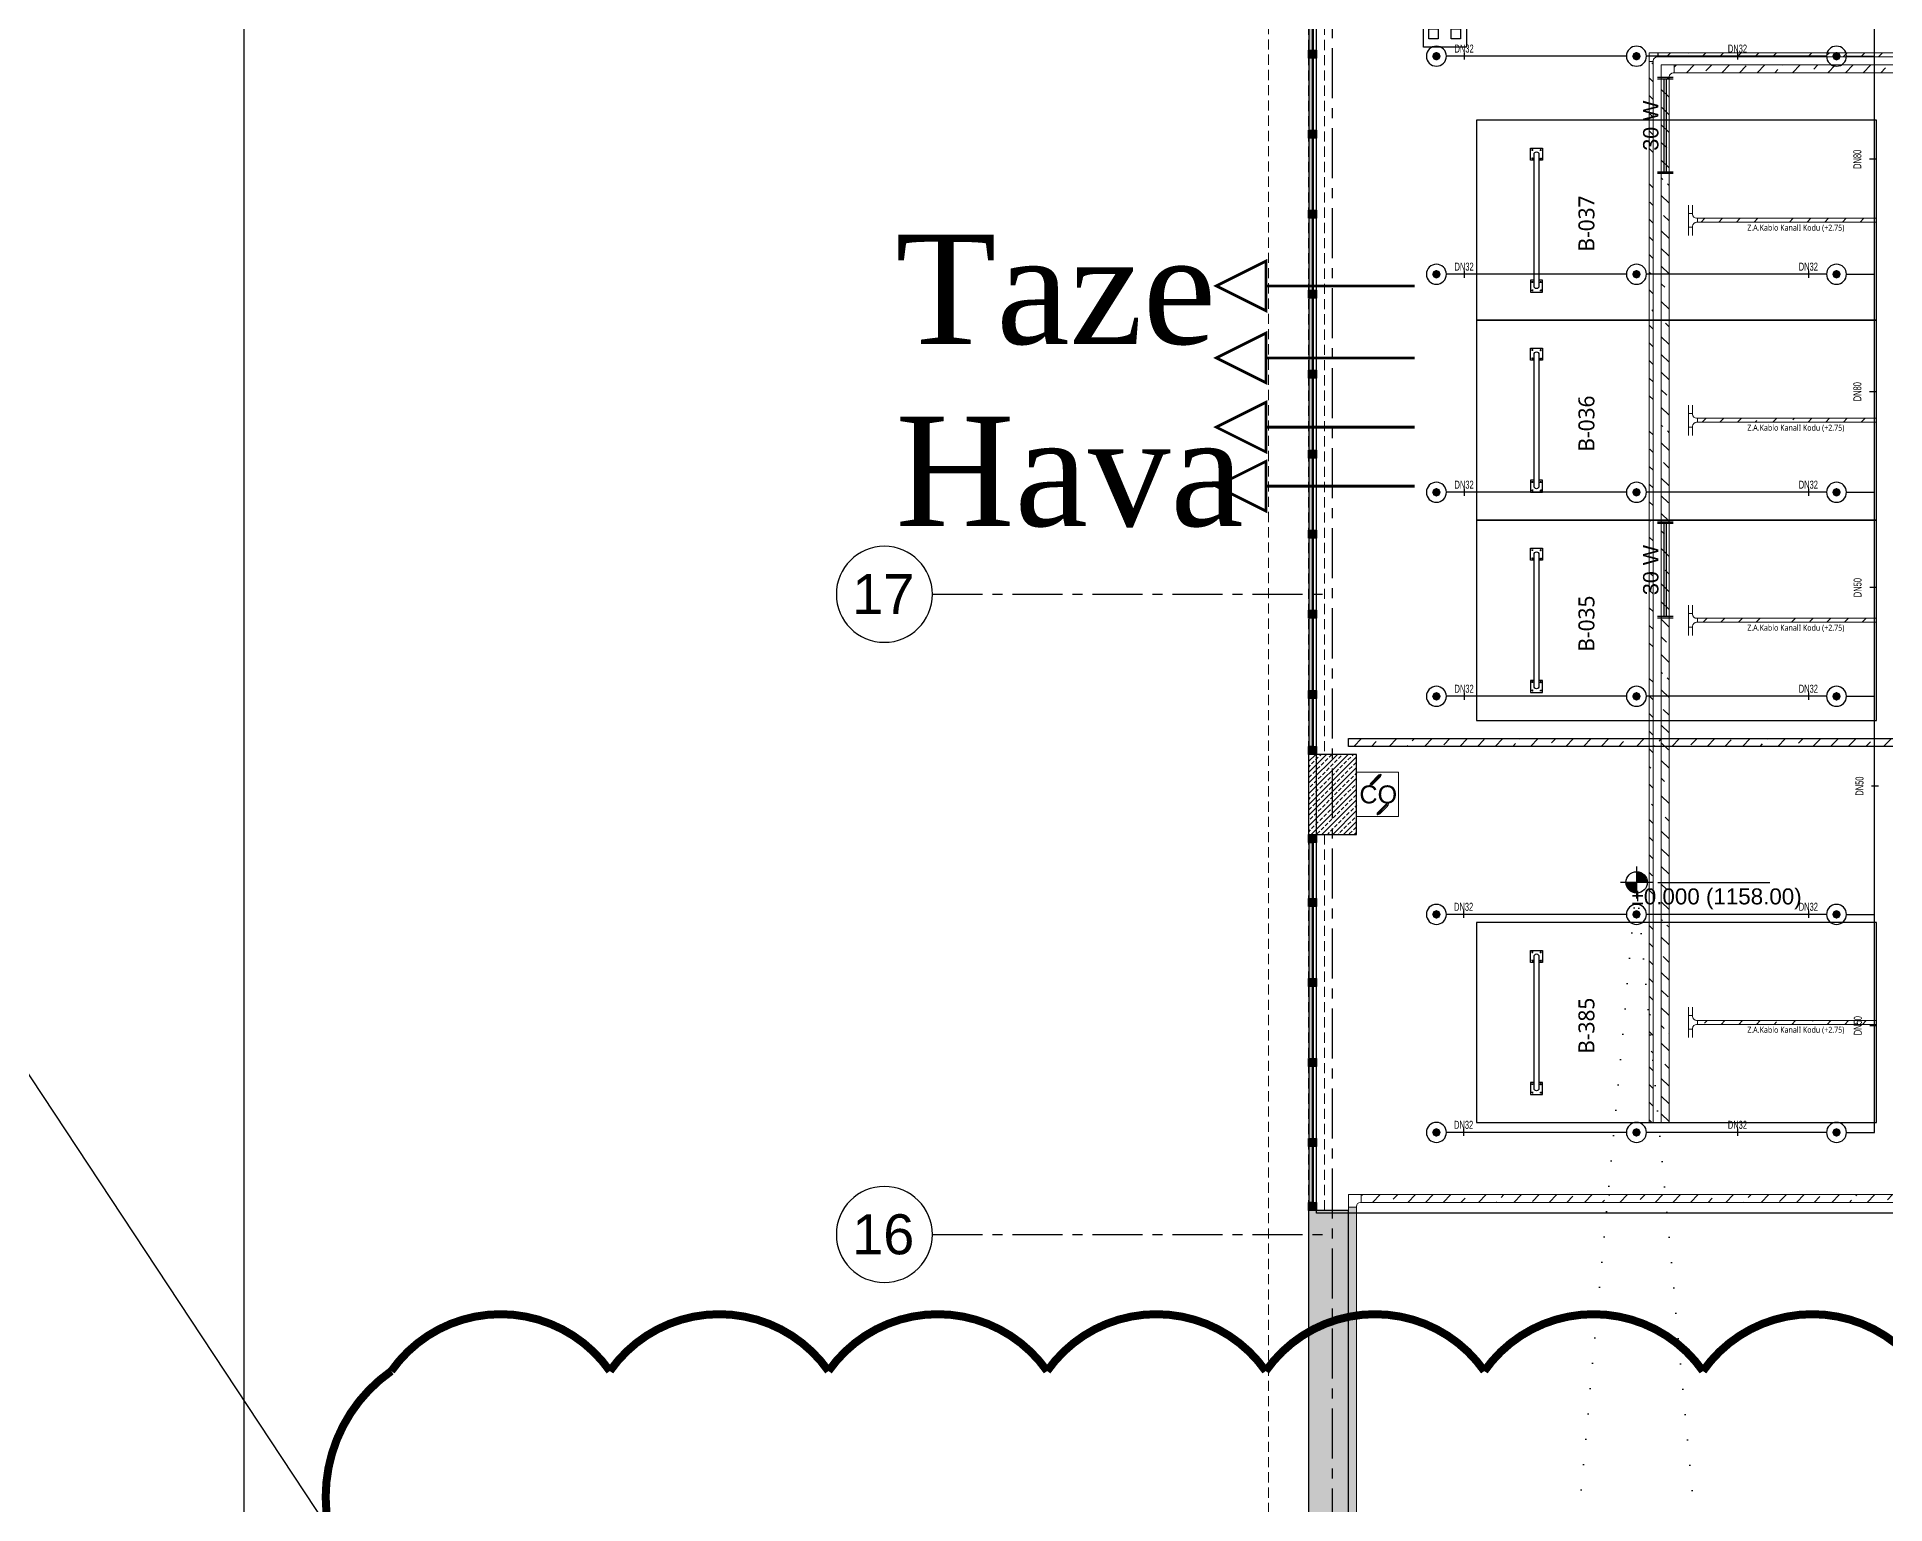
# Model space of a CAD drawing. Header units: millimetres. Extents: x -379292 to 1221486, y 92049 to 447512.
# Drawn here: x -257544 to -234450, y 205250 to 223584 of the extents above; entities that cross this region are included whole.
import ezdxf
from ezdxf.enums import TextEntityAlignment as Align
from ezdxf.lldxf.tags import DXFTag

# ---------------------------------------------------------------- set-up
doc = ezdxf.new("R2010")
doc.units = ezdxf.units.MM
for name, pattern in [('CENTER', [2, 1.25, -0.25, 0.25, -0.25]), ('DOT', [6.35, 0, -6.35]), ('HIDDEN', [9.525, 6.35, -3.175])]:
    doc.linetypes.add(name, pattern=pattern)
for name, color, linetype in [('-M-YNGN-BORUID', 7, 'Continuous'), ('-M-YNGN-BORUUZUN', 7, 'Continuous'), ('-M-YNGN-BORUYUK', 7, 'Continuous'), ('-M-YNGN-SPR-YUK', 7, 'Continuous'), ('-M-YNGN-ZON3-CAP-', 7, 'Continuous'), ('-M-YNGN-ZON3-SPR-', 7, 'Continuous'), ('05_AXIS', 211, 'CENTER'), ('05_AXIS NAME', 7, 'Continuous'), ('05_HANDRAIL', 153, 'Continuous'), ('05_HATCH CONCRETE', 141, 'Continuous'), ('05_HATCH SOLID-2', 253, 'Continuous'), ('05_PLAN LEVEL', 2, 'Continuous'), ('05_SLOPE', 91, 'Continuous'), ('08_LAMP', 4, 'Continuous'), ('08_SOCKET', 4, 'Continuous'), ('202-A-Y-MahalAd', 141, 'Continuous'), ('AIRONN ZONLAMA', 4, 'Continuous'), ('E_CT_ZA', 6, 'Continuous')]:
    doc.layers.add(name, color=color, linetype=linetype)
doc.layers.add('-M-YNGN-SPR-CAPCIZGI', color=188, linetype='Continuous', plot=False)
for name, color, linetype, lineweight in [('-M-YNGN-ZON3', 6, 'SP', 30), ('0-KRCN-SHT YAĞMURSUYUBORUSU-100', 3, 'PISSU_LINE50', 35), ('06_FORMWORK HIDDEN', 252, 'HIDDEN2', 0), ('08_DEDECTOR', 3, 'Continuous', 9), ('AIRONN', 7, 'Continuous', 13), ('Aironn-Not', 7, 'Continuous', 0), ('E_CT_AYDINLATMA', 3, 'Continuous', 9), ('E_CT_KIRMIZI', 1, 'Continuous', 9)]:
    doc.layers.add(name, color=color, linetype=linetype, lineweight=lineweight)
doc.styles.add('Aironn', font='times.ttf')
doc.styles.add('CIZGI', font='tahoma.ttf', dxfattribs={"width": 0.8, "oblique": 20})
doc.styles.add('HCAD', font='HCAD.SHX', dxfattribs={"width": 0.8, "height": 0.2})
doc.styles.add('MUF', font='isocpeur.ttf')
doc.styles.add('PIPESIZE', font='hcad.shx', dxfattribs={"width": 0.8})
doc.styles.add('SPR-NOT', font='romans.shx')
doc.styles.get("Standard").update_dxf_attribs({"font": 'segoeuil.ttf'})
doc.styles.add('YAZI-2', font='arial.ttf', dxfattribs={"height": 2})
doc.styles.add('YAZI-3', font='arial.ttf', dxfattribs={"height": 3})
doc.styles.add('YAZI-5', font='arial.ttf', dxfattribs={"height": 5})
tags = doc.linetypes.add('HIDDEN2', pattern=[0.1875, 0.125, -0.0625]).pattern_tags.tags
tags[6:7] = [DXFTag(74, 4), DXFTag(75, 0), DXFTag(340, '0'), DXFTag(46, 0.0), DXFTag(50, 0.0), DXFTag(44, 0.0), DXFTag(45, 0.0)]
tags[4:5] = [DXFTag(74, 4), DXFTag(75, 0), DXFTag(340, '0'), DXFTag(46, 0.0), DXFTag(50, 0.0), DXFTag(44, 0.0), DXFTag(45, 0.0)]
doc.linetypes.add('PISSU_LINE50', pattern='A,50,-10,["C",MUF,S=10,R=0,X=1,Y=-5],0', length=60)
doc.linetypes.add('SP', pattern='A,2,-0.1,["SP",CIZGI,S=0.14,R=0.2,X=0,Y=-0.07],-0.255', length=2.355)
pattern_1 = [(225, (905000, -3e-07), (67.351921, -67.351921), []), (225, (904932.65, -3e-07), (67.351921, -67.351921), [47.625, -23.8125])]

# ---------------------------------------------------------------- blocks, each defined once
blk = doc.blocks.new('AWAKS ADI')
at = {"layer": '05_AXIS NAME', "color": 2}
blk.add_circle((0, 0), 6, dxfattribs=at)
at = {"layer": '05_AXIS NAME', "style": 'YAZI-5'}
blk.add_attdef('AKSADI', text='', height=5, dxfattribs=at).set_placement((0, 0), align=Align.MIDDLE_CENTER)
blk = doc.blocks.new('202_Aks')
at = {"layer": '05_AXIS', "ltscale": 500}
for p, q in [((0, -182300), (0, 5000)), ((-5000, -61500), (0, -61500)), ((-5000, -69500), (0, -69500))]:
    blk.add_line(p, q, dxfattribs=at)
at = {"layer": '05_AXIS NAME'}
ref = blk.add_blockref('AWAKS ADI', (-5600, -61500), dxfattribs=dict(at, xscale=-100, yscale=100, zscale=100))
ref.add_attrib('AKSADI', '17', dxfattribs={"height": 500, "style": 'YAZI-5'}).set_placement((-5614, -61498), align=Align.MIDDLE_CENTER)
ref = blk.add_blockref('AWAKS ADI', (-5600, -69500), dxfattribs=dict(at, xscale=-100, yscale=100, zscale=100))
ref.add_attrib('AKSADI', '16', dxfattribs={"height": 500, "style": 'YAZI-5'}).set_placement((-5614, -69498), align=Align.MIDDLE_CENTER)
blk = doc.blocks.new('202_Vida')
at = {"color": 0, "linetype": 'ByBlock', "ltscale": 0.2}
for points in [[(1, 0), (-1, 0)], [(0, 1), (0, -1)]]:
    blk.add_lwpolyline(points, dxfattribs=at)
at = {"color": 0, "linetype": 'ByBlock'}
for radius in [0.42, 0.23, 0.155]:
    blk.add_circle((0, 0), radius, dxfattribs=at)
blk = doc.blocks.new('202_Stoper')
at = {"color": 0, "linetype": 'ByBlock'}
for points in [[(-750, -30), (-750, -75), (-900, -75), (-900, 75), (-750, 75), (-750, 30)], [(750, -30), (750, -75), (900, -75), (900, 75), (750, 75), (750, 30)]]:
    blk.add_lwpolyline(points, dxfattribs=at)
blk.add_lwpolyline([(825, -30, 1), (825, 30), (-825, 30, 1), (-825, -30)], format="xyb", close=True, dxfattribs=at)
at = {"color": 0, "linetype": 'ByBlock', "yscale": 10, "zscale": 10, "rotation": 180}
for p, xscale in [((-877, 53), -10), ((-772, 53), 10), ((772, 53), -10), ((877, 53), 10)]:
    blk.add_blockref('202_Vida', p, dxfattribs=dict(at, xscale=xscale))
at = {"color": 0, "linetype": 'ByBlock', "yscale": 10, "zscale": 10}
for p, xscale in [((-877, -52), 10), ((-772, -52), -10), ((772, -52), 10), ((877, -52), -10)]:
    blk.add_blockref('202_Vida', p, dxfattribs=dict(at, xscale=xscale))
blk = doc.blocks.new('202_Mahalblok')
at = {"color": 0, "linetype": 'ByBlock', "flags": 128}
blk.add_lwpolyline([(0, 0), (0, 5000), (2500, 5000), (2500, 0)], close=True, dxfattribs=at)
at = {"color": 252}
blk.add_blockref('202_Stoper', (1250, 750), dxfattribs=at)
at = {"color": 0, "linetype": 'ByBlock', "ltscale": 25}
blk.add_attdef('MAHALNO', text='', height=200, dxfattribs=at).set_placement((1209, 1390), align=Align.BOTTOM_CENTER)
blk = doc.blocks.new('202_KorkulukDikme')
at = {"ltscale": 25}
h = blk.add_hatch(color=253, dxfattribs=at)
h.dxf.hatch_style = 1
h.paths.add_polyline_path([(-50, 0), (-50, 100), (50, 100), (50, 0)])
at = {"color": 0, "linetype": 'ByBlock', "ltscale": 25}
blk.add_lwpolyline([(-50, 0), (-50, 100), (50, 100), (50, 0)], close=True, dxfattribs=at)
blk = doc.blocks.new('*U17')
at = {"ltscale": 25}
h = blk.add_hatch(color=253, dxfattribs=at)
h.dxf.hatch_style = 1
h.paths.add_polyline_path([(100, 60), (9400, 60), (9400, 10), (100, 10)])
at = {"color": 0, "linetype": 'ByBlock', "ltscale": 25}
blk.add_lwpolyline([(100, 60), (9400, 60), (9400, 10), (100, 10)], close=True, dxfattribs=at)
blk.add_lwpolyline([(100, 45), (9400, 45)], dxfattribs=at)
at = {"ltscale": 25}
for p in [(50, 0), (750, 0), (1750, 0), (2750, 0), (3750, 0), (4750, 0), (5750, 0), (6750, 0), (7750, 0), (8750, 0), (9450, 0)]:
    blk.add_blockref('202_KorkulukDikme', p, dxfattribs=at)
blk = doc.blocks.new('*U18')
at = {"ltscale": 25}
h = blk.add_hatch(color=253, dxfattribs=at)
h.dxf.hatch_style = 1
h.paths.add_polyline_path([(100, 60), (4600, 60), (4600, 10), (100, 10)])
at = {"color": 0, "linetype": 'ByBlock', "ltscale": 25}
blk.add_lwpolyline([(100, 60), (4600, 60), (4600, 10), (100, 10)], close=True, dxfattribs=at)
blk.add_lwpolyline([(100, 45), (4600, 45)], dxfattribs=at)
at = {"ltscale": 25}
for p in [(50, 0), (850, 0), (1850, 0), (2850, 0), (3850, 0), (4650, 0)]:
    blk.add_blockref('202_KorkulukDikme', p, dxfattribs=at)
blk = doc.blocks.new('PLAN KOT IKILI')
at = {"layer": '05_PLAN LEVEL'}
h = blk.add_hatch(color=2, dxfattribs=at)
h.paths.add_polyline_path([(0, 2), (0, 0), (2, 0, 0.414214)])
h.paths.add_polyline_path([(0, 0), (-2, 0, 0.414214), (0, -2)])
at = {"layer": '05_PLAN LEVEL', "color": 2}
for p, q in [((3, 0), (-3, 0)), ((0, 3), (0, -3)), ((4, 0), (25, 0))]:
    blk.add_line(p, q, dxfattribs=at)
blk.add_circle((0, 0), 2, dxfattribs=at)
at = {"layer": '05_PLAN LEVEL', "style": 'YAZI-3'}
for tag, p in [('BITMISKOT', (15, 3)), ('KABAKOT', (15, -3))]:
    blk.add_attdef(tag, text='', height=3, dxfattribs=at).set_placement(p, align=Align.MIDDLE)
blk = doc.blocks.new('OtoParkBodrumKatMimari')
at = {"layer": '05_HATCH CONCRETE'}
h = blk.add_hatch(dxfattribs=at)
h.set_pattern_fill('ANSI33', color=8, scale=15, angle=180, style=0)
h.set_pattern_definition(pattern_1)
h.paths.add_polyline_path([(5300, 112800), (5300, 113800), (4700, 113800), (4700, 112800)])
h = blk.add_hatch(dxfattribs=at)
h.set_pattern_fill('ANSI33', color=8, scale=15, angle=180, style=0)
h.set_pattern_definition(pattern_1)
h.paths.add_polyline_path([(4700, 83500), (5200, 83500), (5200, 91550), (12350, 91550), (12350, 83500), (12850, 83500), (12850, 108100), (12350, 108100), (12350, 91800), (5200, 91800), (5200, 108100), (4700, 108100)])
at = {"color": 5}
for points in [[(5300, 112800), (5300, 113800), (4700, 113800), (4700, 112800)], [(4700, 83500), (5200, 83500), (5200, 91550), (12350, 91550), (12350, 83500), (12850, 83500), (12850, 108100), (12350, 108100), (12350, 91800), (5200, 91800), (5200, 108100), (4700, 108100)]]:
    blk.add_lwpolyline(points, close=True, dxfattribs=at)
at = {"layer": '05_HATCH SOLID-2', "color": 251, "ltscale": 25}
blk.add_lwpolyline([(150500, -8770), (-8600, -8770), (-8600, 187430)], dxfattribs=at)
at = {"layer": '05_SLOPE', "linetype": 'DOT', "ltscale": 50}
blk.add_lwpolyline([(9640, 103020), (8800, 112200), (7910, 102460)], dxfattribs=at)
at = {"layer": '06_FORMWORK HIDDEN', "linetype": 'HIDDEN', "ltscale": 20}
for p, q in [((4200, 55933), (4200, 178100)), ((4700, 123300), (4700, 113800)), ((4900, 123300), (4900, 113800)), ((4700, 112800), (4700, 108100)), ((4900, 112800), (4900, 108100))]:
    blk.add_line(p, q, dxfattribs=at)
at = {"layer": '05_AXIS'}
blk.add_blockref('202_Aks', (5000, 177300), dxfattribs=at)
at = {"layer": '05_HANDRAIL', "rotation": 269.9999999999995}
for name, p in [('*U17', (4700, 123300)), ('*U18', (4700, 112800))]:
    blk.add_blockref(name, p, dxfattribs=at)
at = {"layer": '05_PLAN LEVEL'}
ref = blk.add_blockref('PLAN KOT IKILI', (8800, 112200), dxfattribs=dict(at, xscale=66.66666666666666, yscale=66.66666666666666, zscale=66.66666666666666))
ref.add_attrib('KABAKOT', '%%P0.000 (1158.00)', dxfattribs={"height": 200, "style": 'YAZI-3'}).set_placement((9800, 112000), align=Align.MIDDLE)
at = {"layer": '202-A-Y-MahalAd', "color": 8, "ltscale": 25}
ref = blk.add_blockref('202_Mahalblok', (6800, 119225), dxfattribs=dict(at, xscale=-1, rotation=270))
ref.add_attrib('MAHALNO', 'B-037', dxfattribs={"layer": '0', "color": 0, "linetype": 'ByBlock', "ltscale": 25, "height": 200, "rotation": 90}).set_placement((8333, 120434), align=Align.BOTTOM_CENTER)
ref = blk.add_blockref('202_Mahalblok', (6800, 116725), dxfattribs=dict(at, xscale=-1, rotation=270))
ref.add_attrib('MAHALNO', 'B-036', dxfattribs={"layer": '0', "color": 0, "linetype": 'ByBlock', "ltscale": 25, "height": 200, "rotation": 90}).set_placement((8333, 117934), align=Align.BOTTOM_CENTER)
ref = blk.add_blockref('202_Mahalblok', (6800, 114225), dxfattribs=dict(at, xscale=-1, rotation=270))
ref.add_attrib('MAHALNO', 'B-035', dxfattribs={"layer": '0', "color": 0, "linetype": 'ByBlock', "ltscale": 25, "height": 200, "rotation": 90}).set_placement((8333, 115434), align=Align.BOTTOM_CENTER)
ref = blk.add_blockref('202_Mahalblok', (6800, 109200), dxfattribs=dict(at, xscale=-1, rotation=270))
ref.add_attrib('MAHALNO', 'B-385', dxfattribs={"layer": '0', "color": 0, "linetype": 'ByBlock', "ltscale": 25, "height": 200, "rotation": 90}).set_placement((8333, 110409), align=Align.BOTTOM_CENTER)
blk = doc.blocks.new('SP-C-UP-12')
at = {"ltscale": 10}
blk.add_line((0, 0), (0, 0), dxfattribs=at)
at = {"color": 1, "linetype": 'Continuous'}
blk.add_circle((0, 0), 12.5, dxfattribs=at)
at = {"ltscale": 10}
for points in [[(-5.4, 0), (-3.8, 3.8), (-3.8, -3.8), (0, 5.4)], [(-3.8, -3.8), (0, 5.4), (0, -5.4), (3.8, 3.8)], [(0, -5.4), (3.8, 3.8), (3.8, -3.8), (5.4, 0)]]:
    blk.add_solid(points, dxfattribs=at)
at = {"layer": '-M-YNGN-SPR-YUK', "style": 'SPR-NOT', "width": 0.5, "flags": 9}
for tag, p in [('YUK', (0, 17.8)), ('CAP', (0, 14.4)), ('TIP', (0.2, 10.8))]:
    blk.add_attdef(tag, text='', height=2.5, dxfattribs=at).set_placement(p, align=Align.MIDDLE_CENTER)
blk = doc.blocks.new('SPRKL100')
at = {"layer": '-M-YNGN-SPR-CAPCIZGI'}
blk.add_line((0, 0.43), (0, -0.43), dxfattribs=at)
at = {"layer": '-M-YNGN-BORUID', "color": 0, "style": 'HCAD', "width": 0.8, "flags": 1}
blk.add_attdef('DIC', text='', height=0.4, dxfattribs=at).set_placement((0, -1.69), align=Align.CENTER)
at = {"layer": '-M-YNGN-BORUUZUN', "color": 0, "style": 'HCAD', "width": 0.7}
blk.add_attdef('BOY', text='', height=0.8, dxfattribs=at).set_placement((0, -1.08), align=Align.CENTER)
at = {"layer": '-M-YNGN-BORUYUK', "color": 6, "style": 'PIPESIZE', "width": 0.8}
blk.add_attdef('YUK', text='', height=0.5, dxfattribs=at).set_placement((0, 1.87), align=Align.CENTER)
at = {"color": 0, "style": 'PIPESIZE', "width": 0.7}
blk.add_attdef('CAP', text='', height=1, dxfattribs=at).set_placement((0, 0.45), align=Align.CENTER)
blk = doc.blocks.new('A$C69E75EAE')
at = {"layer": '-M-YNGN-ZON3', "ltscale": 500}
for p, q in [((274.7, -3814.7), (274.7, -2411.8)), ((-35.3, -2469.7), (-260.3, -2469.7)), ((214.7, -2469.7), (-10.3, -2469.7)), ((239.7, -2469.7), (274.7, -2469.7)), ((-35.3, -2742.2), (-260.3, -2742.2)), ((214.7, -2742.2), (-10.3, -2742.2)), ((239.7, -2742.2), (274.7, -2742.2)), ((-35.3, -3014.7), (-260.3, -3014.7)), ((214.7, -3014.7), (-10.3, -3014.7)), ((239.7, -3014.7), (274.7, -3014.7)), ((-35.3, -3269.7), (-260.3, -3269.7)), ((214.7, -3269.7), (-10.3, -3269.7)), ((239.7, -3269.7), (274.7, -3269.7)), ((-35.3, -3542.2), (-260.3, -3542.2)), ((214.7, -3542.2), (-10.3, -3542.2)), ((239.7, -3542.2), (274.7, -3542.2)), ((-35.3, -3814.7), (-260.3, -3814.7)), ((214.7, -3814.7), (-10.3, -3814.7)), ((239.7, -3814.7), (274.7, -3814.7))]:
    blk.add_line(p, q, dxfattribs=at)
at = {"layer": '-M-YNGN-ZON3-CAP-'}
ref = blk.add_blockref('SPRKL100', (-238.2, -2469.7), dxfattribs=dict(at, xscale=10, yscale=10, zscale=10, rotation=2.199021764681674e-07))
ref.add_attrib('CAP', 'DN32', dxfattribs={"layer": '0', "color": 0, "height": 10, "rotation": 0, "style": 'PIPESIZE', "width": 0.7}).set_placement((-238.2, -2465.2), align=Align.CENTER)
ref = blk.add_blockref('SPRKL100', (103.4, -2469.7), dxfattribs=dict(at, xscale=10, yscale=10, zscale=10, rotation=2.199021764681674e-07))
ref.add_attrib('CAP', 'DN32', dxfattribs={"layer": '0', "color": 0, "height": 10, "rotation": 0, "style": 'PIPESIZE', "width": 0.7}).set_placement((103.4, -2465.2), align=Align.CENTER)
ref = blk.add_blockref('SPRKL100', (272.7, -2598.6), dxfattribs=dict(at, xscale=10, yscale=10, zscale=10, rotation=270))
ref.add_attrib('CAP', 'DN80', dxfattribs={"layer": '0', "color": 0, "height": 10, "rotation": 90, "style": 'PIPESIZE', "width": 0.7}).set_placement((258.2, -2598.6), align=Align.CENTER)
ref = blk.add_blockref('SPRKL100', (-238.2, -2742.2), dxfattribs=dict(at, xscale=10, yscale=10, zscale=10, rotation=2.199021764681674e-07))
ref.add_attrib('CAP', 'DN32', dxfattribs={"layer": '0', "color": 0, "height": 10, "rotation": 0, "style": 'PIPESIZE', "width": 0.7}).set_placement((-238.2, -2737.7), align=Align.CENTER)
ref = blk.add_blockref('SPRKL100', (192, -2742.2), dxfattribs=dict(at, xscale=10, yscale=10, zscale=10, rotation=2.199021764681674e-07))
ref.add_attrib('CAP', 'DN32', dxfattribs={"layer": '0', "color": 0, "height": 10, "rotation": 0, "style": 'PIPESIZE', "width": 0.7}).set_placement((192, -2737.7), align=Align.CENTER)
ref = blk.add_blockref('SPRKL100', (272.7, -2889), dxfattribs=dict(at, xscale=10, yscale=10, zscale=10, rotation=270))
ref.add_attrib('CAP', 'DN80', dxfattribs={"layer": '0', "color": 0, "height": 10, "rotation": 90, "style": 'PIPESIZE', "width": 0.7}).set_placement((258.2, -2889), align=Align.CENTER)
ref = blk.add_blockref('SPRKL100', (-238.2, -3014.7), dxfattribs=dict(at, xscale=10, yscale=10, zscale=10, rotation=2.199021764681674e-07))
ref.add_attrib('CAP', 'DN32', dxfattribs={"layer": '0', "color": 0, "height": 10, "rotation": 0, "style": 'PIPESIZE', "width": 0.7}).set_placement((-238.2, -3010.2), align=Align.CENTER)
ref = blk.add_blockref('SPRKL100', (192, -3014.7), dxfattribs=dict(at, xscale=10, yscale=10, zscale=10, rotation=2.199021764681674e-07))
ref.add_attrib('CAP', 'DN32', dxfattribs={"layer": '0', "color": 0, "height": 10, "rotation": 0, "style": 'PIPESIZE', "width": 0.7}).set_placement((192, -3010.2), align=Align.CENTER)
ref = blk.add_blockref('SPRKL100', (273, -3133.8), dxfattribs=dict(at, xscale=10, yscale=10, zscale=10, rotation=270))
ref.add_attrib('CAP', 'DN50', dxfattribs={"layer": '0', "color": 0, "height": 10, "rotation": 90, "style": 'PIPESIZE', "width": 0.7}).set_placement((258.5, -3133.8), align=Align.CENTER)
ref = blk.add_blockref('SPRKL100', (-238.2, -3269.7), dxfattribs=dict(at, xscale=10, yscale=10, zscale=10, rotation=2.199021764681674e-07))
ref.add_attrib('CAP', 'DN32', dxfattribs={"layer": '0', "color": 0, "height": 10, "rotation": 0, "style": 'PIPESIZE', "width": 0.7}).set_placement((-238.2, -3265.2), align=Align.CENTER)
ref = blk.add_blockref('SPRKL100', (192, -3269.7), dxfattribs=dict(at, xscale=10, yscale=10, zscale=10, rotation=2.199021764681674e-07))
ref.add_attrib('CAP', 'DN32', dxfattribs={"layer": '0', "color": 0, "height": 10, "rotation": 0, "style": 'PIPESIZE', "width": 0.7}).set_placement((192, -3265.2), align=Align.CENTER)
ref = blk.add_blockref('SPRKL100', (275.4, -3381.9), dxfattribs=dict(at, xscale=10, yscale=10, zscale=10, rotation=270))
ref.add_attrib('CAP', 'DN50', dxfattribs={"layer": '0', "color": 0, "height": 10, "rotation": 90, "style": 'PIPESIZE', "width": 0.7}).set_placement((260.9, -3381.9), align=Align.CENTER)
ref = blk.add_blockref('SPRKL100', (-238.8, -3542.2), dxfattribs=dict(at, xscale=10, yscale=10, zscale=10, rotation=2.199021764681674e-07))
ref.add_attrib('CAP', 'DN32', dxfattribs={"layer": '0', "color": 0, "height": 10, "rotation": 0, "style": 'PIPESIZE', "width": 0.7}).set_placement((-238.8, -3537.7), align=Align.CENTER)
ref = blk.add_blockref('SPRKL100', (192, -3542.2), dxfattribs=dict(at, xscale=10, yscale=10, zscale=10, rotation=2.199021764681674e-07))
ref.add_attrib('CAP', 'DN32', dxfattribs={"layer": '0', "color": 0, "height": 10, "rotation": 0, "style": 'PIPESIZE', "width": 0.7}).set_placement((192, -3537.7), align=Align.CENTER)
ref = blk.add_blockref('SPRKL100', (273.3, -3681.3), dxfattribs=dict(at, xscale=10, yscale=10, zscale=10, rotation=270))
ref.add_attrib('CAP', 'DN50', dxfattribs={"layer": '0', "color": 0, "height": 10, "rotation": 90, "style": 'PIPESIZE', "width": 0.7}).set_placement((258.8, -3681.3), align=Align.CENTER)
ref = blk.add_blockref('SPRKL100', (-238.8, -3814.7), dxfattribs=dict(at, xscale=10, yscale=10, zscale=10, rotation=2.199021764681674e-07))
ref.add_attrib('CAP', 'DN32', dxfattribs={"layer": '0', "color": 0, "height": 10, "rotation": 0, "style": 'PIPESIZE', "width": 0.7}).set_placement((-238.8, -3810.2), align=Align.CENTER)
ref = blk.add_blockref('SPRKL100', (103.4, -3814.7), dxfattribs=dict(at, xscale=10, yscale=10, zscale=10, rotation=2.199021764681674e-07))
ref.add_attrib('CAP', 'DN32', dxfattribs={"layer": '0', "color": 0, "height": 10, "rotation": 0, "style": 'PIPESIZE', "width": 0.7}).set_placement((103.4, -3810.2), align=Align.CENTER)
at = {"layer": '-M-YNGN-ZON3-SPR-', "xscale": -1}
for p in [(-272.8, -2469.7), (-22.8, -2469.7), (227.2, -2469.7), (-272.8, -2742.2), (-22.8, -2742.2), (227.2, -2742.2), (-272.8, -3014.7), (-22.8, -3014.7), (227.2, -3014.7), (-272.8, -3269.7), (-22.8, -3269.7), (227.2, -3269.7), (-272.8, -3542.2), (-22.8, -3542.2), (227.2, -3542.2), (-272.8, -3814.7), (-22.8, -3814.7), (227.2, -3814.7)]:
    blk.add_blockref('SP-C-UP-12', p, dxfattribs=at)
blk = doc.blocks.new('*U687')
h = blk.add_hatch()
h.set_pattern_fill('ANSI33', color=0, scale=50, angle=1, style=0)
h.paths.add_polyline_path([(-1701, 100), (5081, 100), (5081, 0), (-1701, 0)])
at = {"color": 0}
blk.add_lwpolyline([(-1701, 100), (5081, 100), (5081, 0), (-1701, 0)], close=True, dxfattribs=at)
at = {"ltscale": 25, "flags": 1}
for tag, p in [('YUKSEKLIK', (-229, -149)), ('KALINLIK', (-229, -213))]:
    blk.add_attdef(tag, p, '', height=50, dxfattribs=at)
blk = doc.blocks.new('*U694')
h = blk.add_hatch()
h.set_pattern_fill('ANSI33', color=0, scale=50, angle=1, style=0)
h.paths.add_polyline_path([(-11930, 100), (1127, 100), (1127, 0), (-11930, 0)])
at = {"color": 0}
blk.add_lwpolyline([(-11930, 100), (1127, 100), (1127, 0), (-11930, 0)], close=True, dxfattribs=at)
at = {"ltscale": 25, "flags": 1}
for tag, p in [('YUKSEKLIK', (-229, -149)), ('KALINLIK', (-229, -213))]:
    blk.add_attdef(tag, p, '', height=50, dxfattribs=at)
blk = doc.blocks.new('*U201')
at = {"color": 0}
for p, q in [((0, 264), (-264, 264)), ((-160, 264), (-160, 164)), ((0, 0), (0, 264)), ((-264, 164), (-150, 164)), ((-100, 0), (-100, 114)), ((0, 104), (-100, 104))]:
    blk.add_line(p, q, dxfattribs=at)
blk.add_arc((-150, 114), 50, 0, 90, dxfattribs=at)
blk = doc.blocks.new('*U711')
h = blk.add_hatch()
h.set_pattern_fill('ANSI33', color=0, scale=50, angle=1, style=0)
h.paths.add_polyline_path([(-24252, 100), (11800, 100), (11800, 0), (-24252, 0)])
at = {"color": 0}
blk.add_lwpolyline([(-24252, 100), (11800, 100), (11800, 0), (-24252, 0)], close=True, dxfattribs=at)
at = {"ltscale": 25, "flags": 1}
for tag, p in [('YUKSEKLIK', (-229, -149)), ('KALINLIK', (-229, -213))]:
    blk.add_attdef(tag, p, '', height=50, dxfattribs=at)
blk = doc.blocks.new('*U710')
h = blk.add_hatch()
h.set_pattern_fill('ANSI33', color=0, scale=50, angle=1, style=0)
h.paths.add_polyline_path([(-1701, 100), (8989, 100), (8989, 0), (-1701, 0)])
at = {"color": 0}
blk.add_lwpolyline([(-1701, 100), (8989, 100), (8989, 0), (-1701, 0)], close=True, dxfattribs=at)
at = {"ltscale": 25, "flags": 1}
for tag, p in [('YUKSEKLIK', (-229, -149)), ('KALINLIK', (-229, -213))]:
    blk.add_attdef(tag, p, '', height=50, dxfattribs=at)
blk = doc.blocks.new('*U204')
at = {"color": 0}
for p, q in [((0, 264), (-264, 264)), ((-160, 264), (-160, 164)), ((0, 0), (0, 264)), ((-264, 164), (-150, 164)), ((-100, 0), (-100, 114)), ((0, 104), (-100, 104))]:
    blk.add_line(p, q, dxfattribs=at)
blk.add_arc((-150, 114), 50, 0, 90, dxfattribs=at)
blk = doc.blocks.new('*U792')
h = blk.add_hatch()
h.set_pattern_fill('ANSI33', color=0, scale=50, angle=1, style=0)
h.paths.add_polyline_path([(-12330, 50), (927, 50), (927, 0), (-12330, 0)])
at = {"color": 0}
blk.add_lwpolyline([(-12330, 50), (927, 50), (927, 0), (-12330, 0)], close=True, dxfattribs=at)
at = {"ltscale": 25, "flags": 1}
for tag, p in [('YUKSEKLIK', (-229, -149)), ('KALINLIK', (-229, -213))]:
    blk.add_attdef(tag, p, '', height=50, dxfattribs=at)
blk = doc.blocks.new('*U300')
at = {"color": 0}
for p, q in [((0, 214), (-214, 214)), ((-214, 164), (-100, 164)), ((-110, 214), (-110, 164)), ((-50, 0), (-50, 114)), ((0, 104), (-50, 104)), ((0, 0), (0, 214))]:
    blk.add_line(p, q, dxfattribs=at)
blk.add_arc((-100, 114), 50, 0, 90, dxfattribs=at)
blk = doc.blocks.new('*U793')
h = blk.add_hatch()
h.set_pattern_fill('ANSI33', color=0, scale=50, angle=1, style=0)
h.paths.add_polyline_path([(-1901, 50), (5284, 50), (5284, 0), (-1901, 0)])
at = {"color": 0}
blk.add_lwpolyline([(-1901, 50), (5284, 50), (5284, 0), (-1901, 0)], close=True, dxfattribs=at)
at = {"ltscale": 25, "flags": 1}
for tag, p in [('YUKSEKLIK', (-229, -149)), ('KALINLIK', (-229, -213))]:
    blk.add_attdef(tag, p, '', height=50, dxfattribs=at)
blk = doc.blocks.new('*U949')
h = blk.add_hatch()
h.set_pattern_fill('ANSI33', color=0, scale=50, angle=1, style=0)
h.paths.add_polyline_path([(-11033, 100), (17, 100), (17, 0), (-11033, 0)])
at = {"color": 0}
blk.add_lwpolyline([(-11033, 100), (17, 100), (17, 0), (-11033, 0)], close=True, dxfattribs=at)
at = {"ltscale": 25, "flags": 1}
for tag, p in [('YUKSEKLIK', (-229, -149)), ('KALINLIK', (-229, -213))]:
    blk.add_attdef(tag, p, '', height=50, dxfattribs=at)
blk = doc.blocks.new('*U541')
h = blk.add_hatch()
h.set_pattern_fill('ANSI33', color=0, scale=50, angle=1, style=0)
h.paths.add_polyline_path([(-2601, 50), (-361, 50), (-361, 0), (-2601, 0)])
at = {"color": 0}
blk.add_lwpolyline([(-2601, 50), (-361, 50), (-361, 0), (-2601, 0)], close=True, dxfattribs=at)
at = {"ltscale": 25, "flags": 1}
for tag, p in [('YUKSEKLIK', (-229, -149)), ('KALINLIK', (-229, -213))]:
    blk.add_attdef(tag, p, '', height=50, dxfattribs=at)
blk = doc.blocks.new('*U127')
at = {"color": 0}
for p, q in [((214, 214), (-164, 214)), ((-164, 164), (-50, 164)), ((-60, 214), (-60, 164)), ((0, 214), (214, 214)), ((0, 0), (0, 114)), ((0, 104), (50, 104)), ((50, 0), (50, 114)), ((214, 164), (100, 164)), ((110, 214), (110, 164))]:
    blk.add_line(p, q, dxfattribs=at)
for centre, start, end in [((-50, 114), 0, 90), ((100, 114), 90, 180)]:
    blk.add_arc(centre, 50, start, end, dxfattribs=at)
blk = doc.blocks.new('*U542')
h = blk.add_hatch()
h.set_pattern_fill('ANSI33', color=0, scale=50, angle=1, style=0)
h.paths.add_polyline_path([(-2601, 50), (-361, 50), (-361, 0), (-2601, 0)])
at = {"color": 0}
blk.add_lwpolyline([(-2601, 50), (-361, 50), (-361, 0), (-2601, 0)], close=True, dxfattribs=at)
at = {"ltscale": 25, "flags": 1}
for tag, p in [('YUKSEKLIK', (-229, -149)), ('KALINLIK', (-229, -213))]:
    blk.add_attdef(tag, p, '', height=50, dxfattribs=at)
blk = doc.blocks.new('*U543')
h = blk.add_hatch()
h.set_pattern_fill('ANSI33', color=0, scale=50, angle=1, style=0)
h.paths.add_polyline_path([(-2601, 50), (-361, 50), (-361, 0), (-2601, 0)])
at = {"color": 0}
blk.add_lwpolyline([(-2601, 50), (-361, 50), (-361, 0), (-2601, 0)], close=True, dxfattribs=at)
at = {"ltscale": 25, "flags": 1}
for tag, p in [('YUKSEKLIK', (-229, -149)), ('KALINLIK', (-229, -213))]:
    blk.add_attdef(tag, p, '', height=50, dxfattribs=at)
blk = doc.blocks.new('*U544')
h = blk.add_hatch()
h.set_pattern_fill('ANSI33', color=0, scale=50, angle=1, style=0)
h.paths.add_polyline_path([(-2601, 50), (-361, 50), (-361, 0), (-2601, 0)])
at = {"color": 0}
blk.add_lwpolyline([(-2601, 50), (-361, 50), (-361, 0), (-2601, 0)], close=True, dxfattribs=at)
at = {"ltscale": 25, "flags": 1}
for tag, p in [('YUKSEKLIK', (-229, -149)), ('KALINLIK', (-229, -213))]:
    blk.add_attdef(tag, p, '', height=50, dxfattribs=at)
blk = doc.blocks.new('40 W SIVA ÜSTÜ ETANJ LED 50')
at = {"layer": '08_LAMP'}
for p, q in [((-625, -100), (-625, 100)), ((-605, -100), (-605, 100)), ((-605, 15), (605, 15)), ((605, -100), (605, 100)), ((625, -100), (625, 100)), ((-605, -15), (605, -15))]:
    blk.add_line(p, q, dxfattribs=at)
at = {"layer": '08_LAMP', "color": 2, "style": 'YAZI-2'}
blk.add_text('30 W', height=200, dxfattribs=at).set_placement((0, 90), align=Align.CENTER)
blk = doc.blocks.new('PRIZKOM 50')
at = {"layer": '08_SOCKET', "color": 3}
for p, q in [((-191, 0), (-191, 439)), ((-191, 439), (191, 439)), ((-191, 335), (191, 335)), ((191, 439), (191, 0)), ((191, 0), (-191, 0)), ((-145, 76), (-145, 165)), ((-145, 165), (-61, 165)), ((-61, 76), (-145, 76)), ((-61, 165), (-61, 76)), ((54, 165), (139, 165)), ((54, 76), (54, 165)), ((139, 76), (54, 76)), ((139, 165), (139, 76))]:
    blk.add_line(p, q, dxfattribs=at)
blk.add_circle((-1, 256), 50.5, dxfattribs=at)
blk = doc.blocks.new('CO 250')
at = {"layer": '08_DEDECTOR'}
for p, q in [((17, 243), (-84, 142)), ((45, 251), (-74, 132)), ((45, 250), (45, 243)), ((37, 223), (-64, 122)), ((114, -136), (-5, -255)), ((104, -126), (3, -227)), ((124, -146), (23, -247)), ((-5, -247), (-5, -255)), ((-5, -255), (3, -255))]:
    blk.add_line(p, q, dxfattribs=at)
at = {"layer": '08_DEDECTOR', "ltscale": 25}
blk.add_lwpolyline([(-262, 278), (-262, -278), (262, -278), (262, 278)], close=True, dxfattribs=at)
at = {"layer": '08_DEDECTOR'}
for centre, radius, start, end in [((37, 223), 27.7, 72.9688, 135), ((17, 243), 27.7, 315, 0), ((-55, 112), 41.6, 135, 180), ((-55, 112), 27.7, 135, 180), ((-55, 112), 13.9, 135, 180), ((23, -247), 27.7, 135, 180), ((95, -116), 13.9, 315, 350.4112), ((95, -116), 27.7, 315, 355.2224), ((95, -116), 41.6, 315, 356.817), ((3, -227), 27.7, 270, 315)]:
    blk.add_arc(centre, radius, start, end, dxfattribs=at)
at = {"layer": '08_DEDECTOR', "color": 3, "style": 'YAZI-3'}
blk.add_text('CO', height=225, dxfattribs=at).set_placement((-226, -113))
blk = doc.blocks.new('YÖN')
at = {"layer": 'AIRONN', "color": 3, "const_width": 5}
for points in [[(11124.9, 6973.4), (10859.6, 6973.4), (10859.6, 6928.9), (10770.6, 6973.4), (10859.6, 7017.9), (10859.6, 6973.4)], [(11124.9, 6844.9), (10859.6, 6844.9), (10859.6, 6800.4), (10770.6, 6844.9), (10859.6, 6889.4), (10859.6, 6844.9)], [(11124.9, 6721.3), (10859.6, 6721.3), (10859.6, 6676.8), (10770.6, 6721.3), (10859.6, 6765.8), (10859.6, 6721.3)], [(11124.9, 6615.8), (10859.6, 6615.8), (10859.6, 6571.3), (10770.6, 6615.8), (10859.6, 6660.3), (10859.6, 6615.8)]]:
    blk.add_lwpolyline(points, dxfattribs=at)

msp = doc.modelspace()

# ---------------------------------------------------------------- block references
at = {"color": 8}
msp.add_blockref('OtoParkBodrumKatMimari', (-246354.8, 100818.8), dxfattribs=at)

# ---------------------------------------------------------------- next in the draw order: linework, layer by layer
at = {"color": 30}
msp.add_line((-253116.5, 203761.8), (-359879.5, 365395.5), dxfattribs=at)
at = {"color": 30, "const_width": 100}
msp.add_lwpolyline([(-232618, 199673.2, -0.5205671), (-235349.9, 199673.2, -0.5205671), (-238081.8, 199673.2, -0.5205671), (-240813.7, 199673.2, -0.5205671), (-243545.6, 199673.2, -0.5205671), (-246277.5, 199673.2, -0.5205671), (-249009.4, 199673.2, -0.5205671), (-251741.3, 199673.2, -0.5205671), (-253116.5, 201029.9, -0.5205671), (-253116.5, 203761.8, -0.5205671), (-253116.5, 206911.4, -0.5205671), (-250384.6, 206911.4, -0.5205671), (-247652.7, 206911.4, -0.5205671), (-244920.8, 206911.4, -0.5205671), (-242188.9, 206911.4, -0.5205671), (-239457, 206911.4, -0.5205671), (-236725.1, 206911.4, -0.5205671), (-233993.2, 206911.4, -0.5205671)], format="xyb", dxfattribs=at)
at = {"layer": 'AIRONN ZONLAMA', "ltscale": 25}
msp.add_lwpolyline([(-233504.6, 208884.6), (-241554.6, 208884.6), (-241554.6, 224084.6)], dxfattribs=at)

# ---------------------------------------------------------------- next in the draw order: block references
at = {"layer": '-M-YNGN-ZON3', "ltscale": 25, "xscale": 10, "yscale": 10, "zscale": 10}
msp.add_blockref('A$C69E75EAE', (-237328.2, 248041), dxfattribs=at)
at = {"layer": '08_DEDECTOR'}
msp.add_blockref('CO 250', (-240792.3, 214118.8), dxfattribs=at)
at = {"layer": '08_LAMP', "xscale": 0.9600000000000062, "yscale": 0.9600000000000062, "zscale": 0.9600000000000062, "rotation": 90}
for p in [(-237195.5, 222475.9), (-237195.5, 216922.1)]:
    msp.add_blockref('40 W SIVA ÜSTÜ ETANJ LED 50', p, dxfattribs=at)
at = {"layer": '08_SOCKET', "xscale": 1.4, "yscale": 1.4, "zscale": 1.4}
msp.add_blockref('PRIZKOM 50', (-239949.2, 223454.8), dxfattribs=at)
at = {"layer": 'AIRONN', "color": 5, "xscale": 7, "yscale": 7, "zscale": 7}
msp.add_blockref('YÖN', (-318201.7, 171659.1), dxfattribs=at)
at = {"layer": 'E_CT_AYDINLATMA', "color": 2, "rotation": 90}
for name, p in [('*U201', (-236982.5, 223235.9)), ('*U204', (-240890.8, 209118.8))]:
    msp.add_blockref(name, p, dxfattribs=at)
at = {"layer": 'E_CT_AYDINLATMA'}
for name, p, rotation in [('*U687', (-232005.6, 223235.9), 180), ('*U694', (-237146.5, 221949.2), 90), ('*U710', (-232005.6, 209118.8), 180), ('*U711', (-241054.8, 197159), 90)]:
    msp.add_blockref(name, p, dxfattribs=dict(at, rotation=rotation))
at = {"layer": 'E_CT_KIRMIZI', "color": 2, "rotation": 90}
for name, p in [('*U300', (-237182.5, 223385.9)), ('*U127', (-236691, 221268.8)), ('*U127', (-236691, 218768.8)), ('*U127', (-236691, 216268.8)), ('*U127', (-236691, 211243.8))]:
    msp.add_blockref(name, p, dxfattribs=at)
at = {"layer": 'E_CT_KIRMIZI', "color": 1}
for name, p, rotation in [('*U793', (-232005.6, 223385.9), 180), ('*U792', (-237346.5, 222349.2), 90), ('*U541', (-237156.1, 221318.8), 180), ('*U542', (-237156.1, 218818.8), 180), ('*U543', (-237156.1, 216318.8), 180), ('*U544', (-237156.1, 211293.8), 180)]:
    msp.add_blockref(name, p, dxfattribs=dict(at, rotation=rotation))
at = {"layer": 'E_CT_ZA', "color": 112}
msp.add_blockref('*U949', (-230121.5, 214718.2), dxfattribs=at)

# ---------------------------------------------------------------- next in the draw order: texts
at = {"layer": '0-KRCN-SHT YAĞMURSUYUBORUSU-100', "width": 0.8}
for p in [(-236171.8, 221163.7), (-236171.8, 218663.7), (-236171.8, 216163.7), (-236171.8, 211138.7)]:
    msp.add_text('Z.A.Kablo KanalI Kodu (+2.75)', height=75, dxfattribs=at).set_placement(p)
at = {"layer": 'Aironn-Not', "insert": (-246815.3, 221112.8), "char_height": 1365, "attachment_point": 1, "style": 'Aironn'}
msp.add_mtext_dynamic_manual_height_columns('{\\C3;Taze \\PHava}', width=9205.219, gutter_width=125, heights=[0], dxfattribs=at)

doc.saveas('drawing.dxf')
